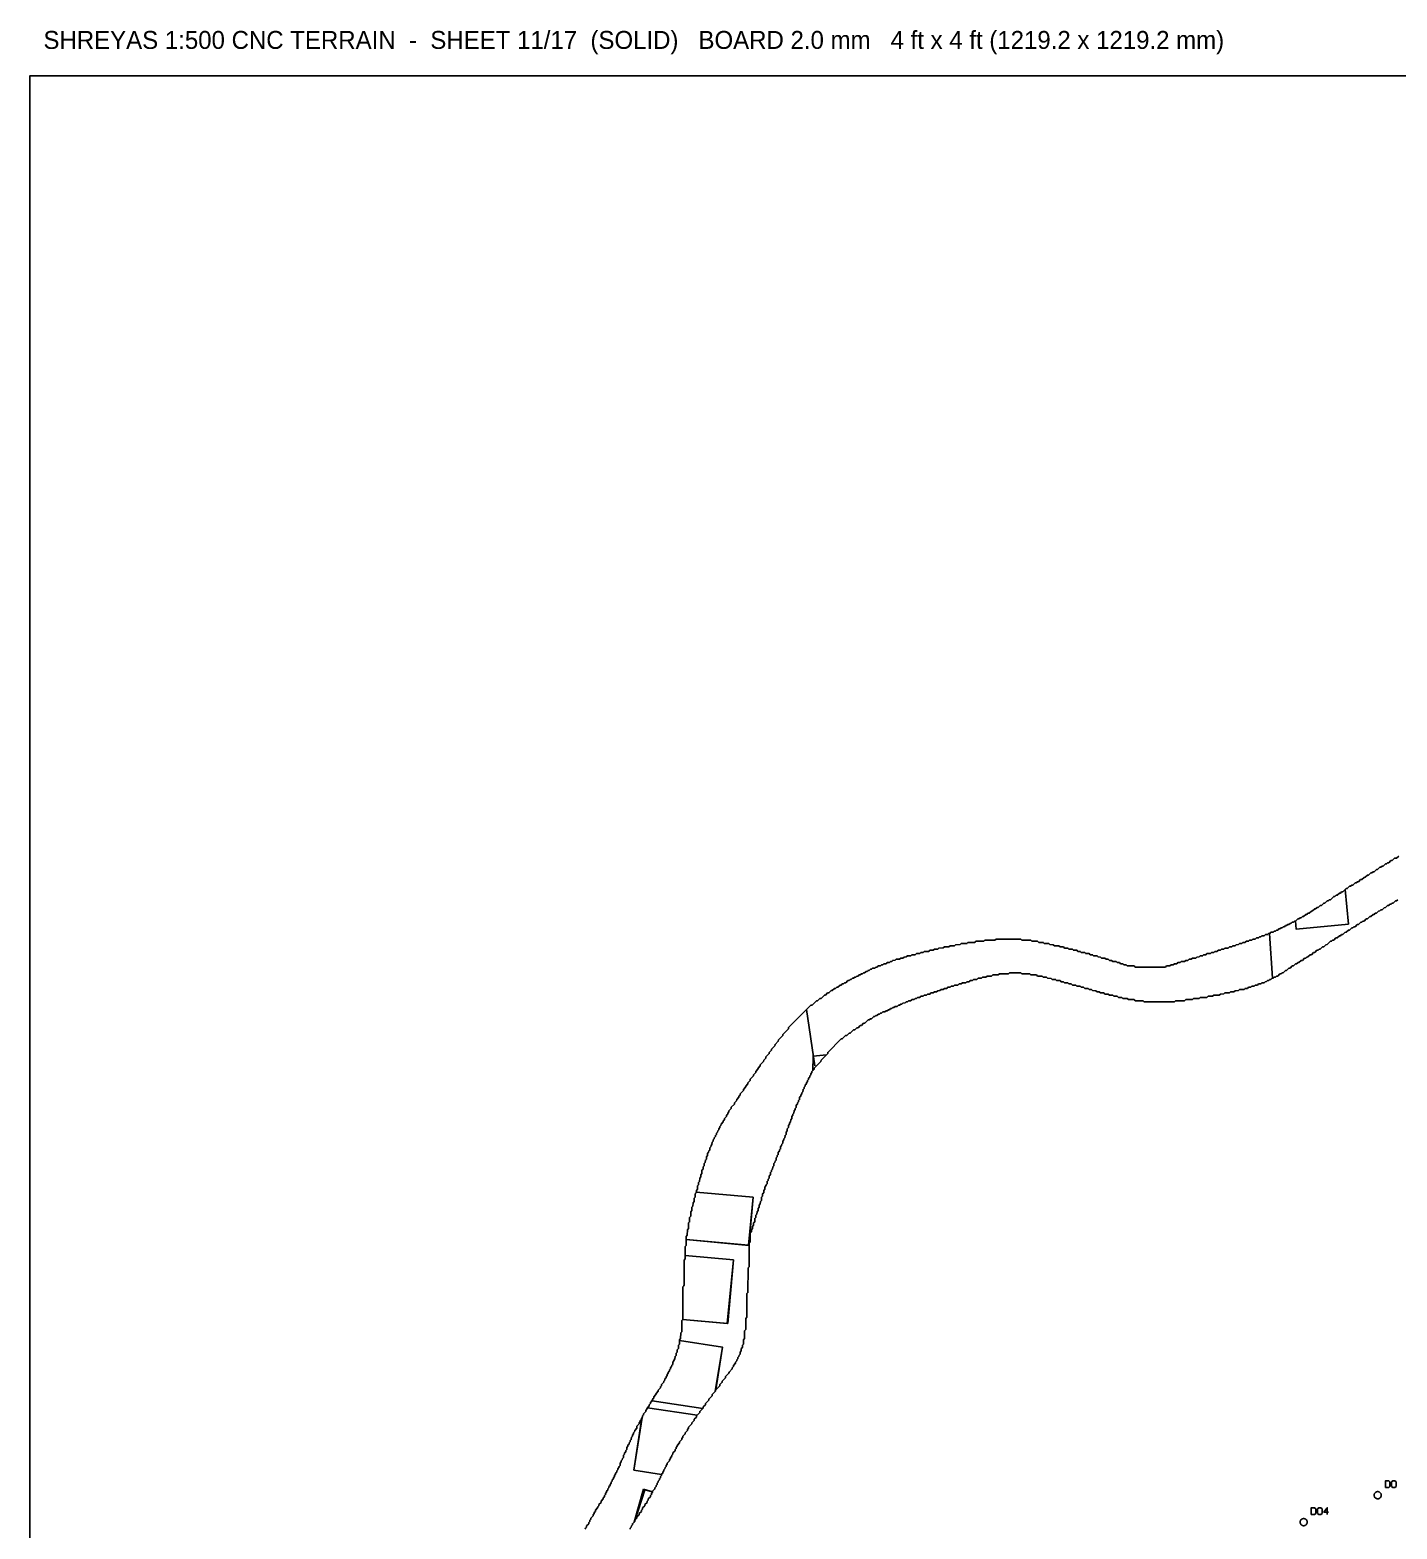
# Model space of a CAD drawing. Header units: millimetres. Extents: x 0 to 1219, y 0 to 1240.
# Drawn here: x 0 to 609, y 572 to 1240 of the extents above; entities that cross this region are included whole.
import ezdxf

# ---------------------------------------------------------------- set-up
doc = ezdxf.new("R2010")
doc.units = ezdxf.units.MM
for name, color, linetype in [('CUT_DOWEL_3.2', 2, 'Continuous'), ('CUT_OUTER', 1, 'Continuous'), ('ENGRAVE_BLDG_BOX', 5, 'Continuous'), ('ENGRAVE_BLDG_FOOTPRINT', 8, 'Continuous'), ('ENGRAVE_NEXT', 3, 'Continuous'), ('ENGRAVE_SITE_BOUNDARY', 6, 'Continuous'), ('ENGRAVE_TEXT', 2, 'Continuous'), ('NOTES', 7, 'Continuous'), ('SHEET_EDGE', 7, 'Continuous')]:
    doc.layers.add(name, color=color, linetype=linetype)

msp = doc.modelspace()

# ---------------------------------------------------------------- linework, layer by layer
at = {"layer": 'CUT_DOWEL_3.2'}
for points in [[(602.18, 586.69), (602.17, 586.9), (602.13, 587.1), (602.06, 587.3), (601.97, 587.49), (601.85, 587.66), (601.71, 587.82), (601.55, 587.96), (601.38, 588.07), (601.19, 588.17), (601, 588.23), (600.79, 588.27), (600.58, 588.29), (600.37, 588.27), (600.17, 588.23), (599.97, 588.17), (599.78, 588.07), (599.61, 587.96), (599.45, 587.82), (599.31, 587.66), (599.2, 587.49), (599.1, 587.3), (599.04, 587.1), (598.99, 586.9), (598.98, 586.69), (598.99, 586.48), (599.04, 586.27), (599.1, 586.08), (599.2, 585.89), (599.31, 585.71), (599.45, 585.56), (599.61, 585.42), (599.78, 585.3), (599.97, 585.21), (600.17, 585.14), (600.37, 585.1), (600.58, 585.09), (600.79, 585.1), (601, 585.14), (601.19, 585.21), (601.38, 585.3), (601.55, 585.42), (601.71, 585.56), (601.85, 585.71), (601.97, 585.89), (602.06, 586.08), (602.13, 586.27), (602.17, 586.48), (602.18, 586.69)], [(569.18, 574.69), (569.17, 574.9), (569.13, 575.1), (569.06, 575.3), (568.97, 575.49), (568.85, 575.66), (568.71, 575.82), (568.55, 575.96), (568.38, 576.07), (568.19, 576.17), (568, 576.23), (567.79, 576.27), (567.58, 576.29), (567.37, 576.27), (567.17, 576.23), (566.97, 576.17), (566.78, 576.07), (566.61, 575.96), (566.45, 575.82), (566.31, 575.66), (566.2, 575.49), (566.1, 575.3), (566.04, 575.1), (565.99, 574.9), (565.98, 574.69), (565.99, 574.48), (566.04, 574.27), (566.1, 574.08), (566.2, 573.89), (566.31, 573.71), (566.45, 573.56), (566.61, 573.42), (566.78, 573.3), (566.97, 573.21), (567.17, 573.14), (567.37, 573.1), (567.58, 573.09), (567.79, 573.1), (568, 573.14), (568.19, 573.21), (568.38, 573.3), (568.55, 573.42), (568.71, 573.56), (568.85, 573.71), (568.97, 573.89), (569.06, 574.08), (569.13, 574.27), (569.17, 574.48), (569.18, 574.69)]]:
    msp.add_lwpolyline(points, close=True, dxfattribs=at)
at = {"layer": 'CUT_OUTER'}
msp.add_lwpolyline([(610, 871.51), (609, 870.53), (608, 870.51), (607, 869.52), (606.48, 869.5), (605.5, 868.53), (605, 868.52), (604.5, 868.02), (604, 868.02), (603, 867.03), (602.5, 867.02), (602, 866.52), (601.5, 866.52), (600.5, 865.53), (599.98, 865.5), (599, 864.53), (598.5, 864.52), (598, 864.03), (597.5, 864.02), (596.5, 863.03), (596, 863.02), (595, 862.03), (594.5, 862.02), (593.5, 861.03), (592.98, 861), (592, 860.03), (591.5, 860.02), (591, 859.53), (590.5, 859.52), (589.5, 858.53), (589, 858.52), (588.5, 858.03), (588, 858.02), (587, 857.03), (586.48, 857), (585, 855.53), (584.5, 855.52), (584, 855.03), (583.5, 855.02), (582.5, 854.03), (582, 854.02), (581.5, 853.53), (581, 853.52), (579.5, 852.03), (579, 852.02), (578.5, 851.53), (578, 851.52), (577, 850.53), (576.5, 850.52), (575.5, 849.53), (574.98, 849.5), (574, 848.53), (573.5, 848.52), (573, 848.03), (572.5, 848.02), (571.5, 847.03), (571, 847.02), (570, 846.03), (569.5, 846.02), (569, 845.53), (568.5, 845.52), (567.5, 844.53), (567, 844.52), (566.5, 844.03), (566, 844.02), (565.5, 843.53), (565, 843.52), (564, 842.53), (563.5, 842.52), (563, 842.03), (562.5, 842.02), (562, 841.53), (561.5, 841.52), (561, 841.03), (560.5, 841.02), (560, 840.53), (559.5, 840.52), (559, 840.03), (558.5, 840.02), (558, 839.53), (557.5, 839.52), (557, 839.03), (556.5, 839.02), (556, 838.53), (555.5, 838.52), (555, 838.03), (554.47, 838), (554, 837.54), (553, 837.52), (552.5, 837.03), (551.97, 837), (551.5, 836.53), (550.5, 836.52), (550, 836.03), (549, 836.02), (548.5, 835.53), (547.97, 835.5), (547.5, 835.03), (546.5, 835.02), (546, 834.53), (545, 834.52), (544.5, 834.03), (543.5, 834.02), (543, 833.53), (542, 833.52), (541.5, 833.03), (540.5, 833.02), (540, 832.53), (539, 832.52), (538.5, 832.03), (537.5, 832.02), (537, 831.53), (536, 831.52), (535.5, 831.03), (534.5, 831.02), (534, 830.53), (532.5, 830.52), (532, 830.03), (531, 830.02), (530.5, 829.53), (529.5, 829.52), (529, 829.03), (528, 829.02), (527.5, 828.53), (526.5, 828.52), (526, 828.03), (524.5, 828.02), (524, 827.53), (523, 827.52), (522.5, 827.03), (521.5, 827.02), (521, 826.53), (520, 826.52), (519.5, 826.04), (518, 826.02), (517.5, 825.53), (516.5, 825.52), (516, 825.03), (515, 825.02), (514.5, 824.54), (513, 824.52), (512.5, 824.03), (511.5, 824.02), (511, 823.54), (510, 823.52), (509.5, 823.04), (508.5, 823.02), (508, 822.54), (506.5, 822.52), (506, 822.04), (492.5, 822.04), (492, 822.52), (489, 822.54), (488.5, 823.02), (487.5, 823.04), (487, 823.52), (486, 823.54), (485.5, 824.02), (484.5, 824.03), (484, 824.52), (482.5, 824.53), (482, 825.02), (481, 825.03), (480.5, 825.52), (479.5, 825.53), (479, 826.02), (477.5, 826.03), (477, 826.52), (476, 826.53), (475.5, 827.02), (474, 827.03), (473.5, 827.52), (472.5, 827.53), (472, 828.02), (470.5, 828.03), (470, 828.52), (468.5, 828.53), (468, 829.02), (467, 829.03), (466.5, 829.52), (465, 829.53), (464.5, 830.02), (463, 830.03), (462.5, 830.52), (461, 830.53), (460.5, 831.01), (459, 831.03), (458.5, 831.51), (456.5, 831.53), (456, 832.01), (454.5, 832.03), (454, 832.51), (452, 832.53), (451.5, 833.01), (449.5, 833.03), (449, 833.51), (446.5, 833.53), (446, 834.01), (442, 834.03), (441.5, 834.51), (430.5, 834.51), (430, 834.03), (425.5, 834.01), (425, 833.53), (421.5, 833.52), (421, 833.03), (418, 833.02), (417.5, 832.53), (415, 832.52), (414.5, 832.03), (412.5, 832.02), (412, 831.53), (410, 831.52), (409.5, 831.04), (407.5, 831.02), (407, 830.54), (405, 830.52), (404.5, 830.04), (403, 830.02), (402.5, 829.54), (401, 829.52), (400.5, 829.04), (398.5, 829.02), (398, 828.54), (397, 828.52), (396.5, 828.04), (395, 828.02), (394.5, 827.54), (393, 827.52), (392.5, 827.04), (391, 827.02), (390.5, 826.54), (389.5, 826.52), (389, 826.04), (388, 826.02), (387.5, 825.54), (386, 825.52), (385.5, 825.04), (384.5, 825.02), (384, 824.54), (383.46, 824.5), (383, 824.04), (382, 824.02), (381.5, 823.54), (380.5, 823.52), (380, 823.04), (379.46, 823), (379, 822.54), (378, 822.52), (377.5, 822.04), (376.96, 822), (376.5, 821.54), (375.5, 821.52), (375, 821.04), (374.5, 821.03), (374, 820.54), (373.5, 820.53), (373, 820.04), (372.5, 820.03), (372, 819.54), (371.5, 819.53), (371, 819.04), (370.5, 819.03), (370, 818.54), (369.5, 818.53), (369, 818.04), (368.5, 818.03), (368, 817.54), (367.5, 817.53), (367, 817.04), (366.5, 817.03), (366, 816.54), (365.5, 816.53), (365, 816.04), (364.5, 816.03), (363.5, 815.05), (363, 815.03), (362.5, 814.55), (362, 814.53), (361.5, 814.04), (361, 814.03), (360, 813.05), (359.5, 813.03), (359, 812.54), (358.5, 812.53), (357.5, 811.55), (357, 811.53), (356, 810.55), (355.46, 810.5), (354.5, 809.55), (354, 809.53), (352.5, 808.05), (352, 808.03), (351, 807.05), (350.5, 807.03), (348.5, 805.05), (347.96, 805), (338, 795.05), (337.94, 794.5), (335.5, 792.05), (335.43, 791.5), (333.5, 789.55), (333.43, 789), (332, 787.55), (331.93, 787), (330.46, 785.5), (330.43, 785), (329.46, 784), (329.42, 783.5), (327.96, 782), (327.92, 781.5), (326.95, 780.5), (326.92, 780), (325.46, 778.5), (325.42, 778), (324.45, 777), (324.42, 776.5), (323.45, 775.5), (323.42, 775), (322.45, 774), (322.41, 773.5), (321, 772.07), (320.92, 771.5), (319.95, 770.5), (319.92, 770), (318.95, 769), (318.91, 768.5), (317.95, 767.5), (317.91, 767), (316.45, 765.5), (316.42, 765), (315.95, 764.5), (315.91, 764), (315, 763.07), (314.91, 762.5), (313.95, 761.5), (313.91, 761), (312.5, 759.57), (312.42, 759), (311.45, 758), (311.42, 757.5), (310.95, 757), (310.92, 756.5), (310.45, 756), (310.41, 755.5), (309.5, 754.57), (309.42, 754), (308.95, 753.5), (308.91, 753), (307.95, 752), (307.92, 751.5), (307.45, 751), (307.42, 750.5), (306.95, 750), (306.92, 749.5), (306.45, 749), (306.42, 748.5), (305.95, 748), (305.92, 747.5), (305.45, 747), (305.42, 746.5), (304.95, 746), (304.92, 745.5), (304.45, 745), (304.43, 744.5), (303.96, 744), (303.92, 743), (303.5, 742.59), (303.42, 742), (302.96, 741.5), (302.92, 740.5), (302.5, 740.09), (302.43, 739.5), (301.96, 739), (301.92, 738), (301.46, 737.5), (301.42, 736.5), (300.96, 736), (300.92, 735), (300.46, 734.5), (300.42, 733.5), (299.96, 733), (299.92, 732), (299.46, 731.5), (299.41, 730), (298.96, 729.5), (298.92, 728.5), (298.46, 728), (298.42, 726.5), (297.96, 726), (297.92, 725), (297.46, 724.5), (297.42, 723), (296.96, 722.5), (296.92, 721.5), (296.46, 721), (296.42, 719.5), (295.96, 719), (295.92, 717.5), (295.46, 717), (295.42, 715.5), (294.96, 715), (294.93, 713.5), (294.46, 713), (294.42, 711), (293.96, 710.5), (293.93, 708.5), (293.47, 708), (293.43, 705.5), (292.97, 705), (292.93, 702.5), (292.47, 702), (292.43, 698), (291.97, 697.5), (291.93, 692), (291.47, 691.5), (291.45, 680.5), (291.43, 680), (290.97, 679.5), (290.94, 665.5), (290.92, 665), (290.46, 664.5), (290.42, 659.5), (289.96, 659), (289.92, 656.5), (289.46, 656), (289.42, 654), (288.96, 653.5), (288.92, 652), (288.46, 651.5), (288.42, 650.5), (287.96, 650), (287.92, 649), (287.46, 648.5), (287.42, 647.5), (287, 647.08), (286.93, 646.5), (286.46, 646), (286.42, 645), (286, 644.58), (285.93, 644), (285.46, 643.5), (285.43, 643), (284.96, 642.5), (284.93, 642), (284.46, 641.5), (284.44, 641), (283.96, 640.5), (283.94, 640), (283.46, 639.5), (283.44, 639), (282.96, 638.5), (282.94, 638), (282.46, 637.5), (282.43, 637), (281.46, 636), (281.44, 635.5), (280.96, 635), (280.94, 634.5), (280, 633.55), (279.94, 633), (278.97, 632), (278.94, 631.5), (277.97, 630.5), (277.95, 630), (277.47, 629.5), (277.44, 629), (276.47, 628), (276.45, 627.5), (275.97, 627), (275.95, 626.5), (274.97, 625.5), (274.95, 625), (274.47, 624.5), (274.45, 624), (273.47, 623), (273.46, 622.5), (272.97, 622), (272.96, 621.5), (272.47, 621), (272.46, 620.5), (271.97, 620), (271.96, 619.5), (271.47, 619), (271.45, 618.5), (270.48, 617.5), (270.45, 616.5), (269.48, 615.5), (269.46, 615), (268.98, 614.5), (268.96, 614), (268.48, 613.5), (268.46, 613), (267.98, 612.5), (267.96, 611.5), (267.5, 611.04), (267.46, 610.5), (266.98, 610), (266.96, 609.5), (266.48, 609), (266.46, 608.5), (265.98, 608), (265.96, 607), (265.5, 606.54), (265.46, 606), (264.98, 605.5), (264.96, 605), (264.48, 604.5), (264.46, 603.5), (264, 603.04), (263.96, 602.5), (263.48, 602), (263.47, 601.5), (262.98, 601), (262.96, 600), (262.5, 599.54), (262.46, 599), (261.98, 598.5), (261.96, 598), (261.48, 597.5), (261.47, 597), (260.98, 596.5), (260.97, 596), (260.48, 595.5), (260.47, 595), (259.98, 594.5), (259.97, 594), (259.48, 593.5), (259.47, 593), (258.98, 592.5), (258.97, 592), (258.48, 591.5), (258.47, 591), (257.98, 590.5), (257.97, 590), (257.48, 589.5), (257.47, 589), (256.98, 588.5), (256.97, 588), (256.48, 587.5), (256.47, 587), (255.98, 586.5), (255.97, 586), (255.48, 585.5), (255.47, 585), (254.5, 584.03), (254.47, 583.5), (253.48, 582.5), (253.47, 582), (252.98, 581.5), (252.97, 581), (251.98, 580), (251.97, 579.5), (251.48, 579), (251.47, 578.5), (250.98, 578), (250.97, 577.5), (249.98, 576.5), (249.97, 576), (249.48, 575.5), (249.47, 575), (248.98, 574.5), (248.97, 574), (247.99, 573), (247.98, 572.5), (247.48, 572), (247.47, 571.5)], dxfattribs=at)
at = {"layer": 'ENGRAVE_BLDG_BOX'}
for points in [[(587.55, 841.16), (564.22, 838.95), (563.88, 842.53), (564, 842.53), (565, 843.52), (565.5, 843.53), (566, 844.02), (566.5, 844.03), (567, 844.52), (567.5, 844.53), (568.5, 845.52), (569, 845.53), (569.5, 846.02), (570, 846.03), (571, 847.02), (571.5, 847.03), (572.5, 848.02), (573, 848.03), (573.5, 848.52), (574, 848.53), (574.98, 849.5), (575.5, 849.53), (576.5, 850.52), (577, 850.53), (578, 851.52), (578.5, 851.53), (579, 852.02), (579.5, 852.03), (581, 853.52), (581.5, 853.53), (582, 854.02), (582.5, 854.03), (583.5, 855.02), (584, 855.03), (584.5, 855.52), (585, 855.53), (586.09, 856.61), (587.55, 841.16)], [(322.25, 719.47), (320.29, 698.03), (292.45, 700.57), (292.47, 702), (292.93, 702.5), (292.97, 705), (293.43, 705.5), (293.47, 708), (293.93, 708.5), (293.96, 710.5), (294.42, 711), (294.46, 713), (294.93, 713.5), (294.96, 715), (295.42, 715.5), (295.46, 717), (295.92, 717.5), (295.96, 719), (296.42, 719.5), (296.46, 721), (296.92, 721.5), (296.93, 721.78), (322.25, 719.47)], [(313.51, 691.54), (310.92, 663.23), (290.93, 665.06), (290.94, 665.5), (290.97, 679.5), (291.43, 680), (291.45, 680.5), (291.47, 691.5), (291.93, 692), (291.94, 693.51), (313.51, 691.54)], [(277.2, 628.75), (277.44, 629), (277.47, 629.5), (277.95, 630), (277.97, 630.5), (278.94, 631.5), (278.97, 632), (279.94, 633), (280, 633.55), (280.94, 634.5), (280.96, 635), (281.44, 635.5), (281.46, 636), (282.43, 637), (282.46, 637.5), (282.94, 638), (282.96, 638.5), (283.44, 639), (283.46, 639.5), (283.94, 640), (283.96, 640.5), (284.44, 641), (284.46, 641.5), (284.93, 642), (284.96, 642.5), (285.43, 643), (285.46, 643.5), (285.93, 644), (286, 644.58), (286.42, 645), (286.46, 646), (286.93, 646.5), (287, 647.08), (287.42, 647.5), (287.46, 648.5), (287.92, 649), (287.96, 650), (288.42, 650.5), (288.46, 651.5), (288.92, 652), (288.96, 653.5), (289.42, 654), (289.45, 655.64), (308.53, 652.73), (305.63, 633.67), (305.5, 633.53), (305.46, 633), (303.98, 631.5), (303.96, 631), (302.5, 629.53), (302.46, 629), (301, 627.53), (300.96, 627), (299.98, 626), (299.96, 625.5), (299.78, 625.32), (277.2, 628.75)], [(269.1, 597.85), (272.65, 621.18), (272.96, 621.5), (272.97, 622), (273.46, 622.5), (273.47, 623), (274.45, 624), (274.47, 624.5), (274.95, 625), (274.97, 625.5), (275.14, 625.68), (297.28, 622.31), (296.98, 622), (296.97, 621.5), (295.98, 620.5), (295.97, 620), (294.98, 619), (294.97, 618.5), (293.48, 617), (293.47, 616.5), (292.98, 616), (292.97, 615.5), (292, 614.53), (291.97, 614), (290.98, 613), (290.97, 612.5), (290.48, 612), (290.47, 611.5), (289.5, 610.53), (289.47, 610), (288.48, 609), (288.47, 608.5), (287.98, 608), (287.97, 607.5), (287.48, 607), (287.47, 606.5), (286.48, 605.5), (286.47, 605), (285.98, 604.5), (285.97, 604), (285.48, 603.5), (285.47, 603), (284.98, 602.5), (284.97, 602), (283.98, 601), (283.97, 600.5), (283.48, 600), (283.47, 599.5), (282.98, 599), (282.97, 598.5), (282.48, 598), (282.47, 597.5), (281.98, 597), (281.97, 596.5), (281.48, 596), (281.48, 595.96), (269.1, 597.85)], [(273.45, 589.31), (277.47, 588.13), (277.47, 588), (276.98, 587.5), (276.97, 587), (276.48, 586.5), (276.47, 586), (275.48, 585), (275.47, 584.5), (274.98, 584), (274.97, 583.5), (273.98, 582.5), (273.97, 582), (272.98, 581), (272.97, 580.5), (272.48, 580), (272.47, 579.5), (271.5, 578.53), (271.47, 578), (270.48, 577), (270.47, 576.5), (269.48, 575.5), (269.47, 575), (269.17, 574.69), (273.45, 589.31)]]:
    msp.add_lwpolyline(points, close=True, dxfattribs=at)
at = {"layer": 'ENGRAVE_BLDG_FOOTPRINT'}
for points in [[(587.55, 841.16), (564.22, 838.95), (563.88, 842.53), (564, 842.53), (565, 843.52), (565.5, 843.53), (566, 844.02), (566.5, 844.03), (567, 844.52), (567.5, 844.53), (568.5, 845.52), (569, 845.53), (569.5, 846.02), (570, 846.03), (571, 847.02), (571.5, 847.03), (572.5, 848.02), (573, 848.03), (573.5, 848.52), (574, 848.53), (574.98, 849.5), (575.5, 849.53), (576.5, 850.52), (577, 850.53), (578, 851.52), (578.5, 851.53), (579, 852.02), (579.5, 852.03), (581, 853.52), (581.5, 853.53), (582, 854.02), (582.5, 854.03), (583.5, 855.02), (584, 855.03), (584.5, 855.52), (585, 855.53), (586.09, 856.61), (587.55, 841.16)], [(322.25, 719.47), (320.15, 698.04), (292.45, 700.57), (292.47, 702), (292.93, 702.5), (292.97, 705), (293.43, 705.5), (293.47, 708), (293.93, 708.5), (293.96, 710.5), (294.42, 711), (294.46, 713), (294.93, 713.5), (294.96, 715), (295.42, 715.5), (295.46, 717), (295.92, 717.5), (295.96, 719), (296.42, 719.5), (296.46, 721), (296.92, 721.5), (296.93, 721.78), (322.25, 719.47)], [(313.51, 691.54), (310.74, 663.25), (290.93, 665.06), (290.94, 665.5), (290.97, 679.5), (291.43, 680), (291.45, 680.5), (291.47, 691.5), (291.93, 692), (291.94, 693.51), (313.51, 691.54)], [(308.53, 652.73), (305.39, 632.93), (303.98, 631.5), (303.96, 631), (302.5, 629.53), (302.46, 629), (301, 627.53), (300.96, 627), (299.98, 626), (299.96, 625.5), (299.78, 625.32), (277.2, 628.75), (277.44, 629), (277.47, 629.5), (277.95, 630), (277.97, 630.5), (278.94, 631.5), (278.97, 632), (279.94, 633), (280, 633.55), (280.94, 634.5), (280.96, 635), (281.44, 635.5), (281.46, 636), (282.43, 637), (282.46, 637.5), (282.94, 638), (282.96, 638.5), (283.44, 639), (283.46, 639.5), (283.94, 640), (283.96, 640.5), (284.44, 641), (284.46, 641.5), (284.93, 642), (284.96, 642.5), (285.43, 643), (285.46, 643.5), (285.93, 644), (286, 644.58), (286.42, 645), (286.46, 646), (286.93, 646.5), (287, 647.08), (287.42, 647.5), (287.46, 648.5), (287.92, 649), (287.96, 650), (288.42, 650.5), (288.46, 651.5), (288.92, 652), (288.96, 653.5), (289.42, 654), (289.45, 655.64), (308.53, 652.73)], [(297.28, 622.31), (296.98, 622), (296.97, 621.5), (295.98, 620.5), (295.97, 620), (294.98, 619), (294.97, 618.5), (293.48, 617), (293.47, 616.5), (292.98, 616), (292.97, 615.5), (292, 614.53), (291.97, 614), (290.98, 613), (290.97, 612.5), (290.48, 612), (290.47, 611.5), (289.5, 610.53), (289.47, 610), (288.48, 609), (288.47, 608.5), (287.98, 608), (287.97, 607.5), (287.48, 607), (287.47, 606.5), (286.48, 605.5), (286.47, 605), (285.98, 604.5), (285.97, 604), (285.48, 603.5), (285.47, 603), (284.98, 602.5), (284.97, 602), (283.98, 601), (283.97, 600.5), (283.48, 600), (283.47, 599.5), (282.98, 599), (282.97, 598.5), (282.48, 598), (282.47, 597.5), (281.98, 597), (281.97, 596.5), (281.48, 596), (281.48, 595.96), (269.1, 597.85), (272.83, 621.38), (272.96, 621.5), (272.97, 622), (273.46, 622.5), (273.47, 623), (274.45, 624), (274.47, 624.5), (274.95, 625), (274.97, 625.5), (275.14, 625.68), (297.28, 622.31)], [(274.03, 589.14), (277.47, 588.13), (277.47, 588), (276.98, 587.5), (276.97, 587), (276.48, 586.5), (276.47, 586), (275.48, 585), (275.47, 584.5), (274.98, 584), (274.97, 583.5), (273.98, 582.5), (273.97, 582), (272.98, 581), (272.97, 580.5), (272.48, 580), (272.47, 579.5), (271.5, 578.53), (271.47, 578), (270.48, 577), (270.47, 576.5), (269.75, 575.77), (274.03, 589.14)]]:
    msp.add_lwpolyline(points, close=True, dxfattribs=at)
at = {"layer": 'ENGRAVE_NEXT'}
msp.add_lwpolyline([(267.47, 571.5), (267.48, 572), (267.97, 572.5), (267.98, 573), (268.47, 573.5), (268.48, 574), (269.47, 575), (269.48, 575.5), (270.47, 576.5), (270.48, 577), (271.47, 578), (271.5, 578.53), (272.47, 579.5), (272.48, 580), (272.97, 580.5), (272.98, 581), (273.97, 582), (273.98, 582.5), (274.97, 583.5), (274.98, 584), (275.47, 584.5), (275.48, 585), (276.47, 586), (276.48, 586.5), (276.97, 587), (276.98, 587.5), (277.47, 588), (277.48, 588.5), (278.47, 589.5), (278.48, 590), (278.97, 590.5), (278.98, 591), (279.47, 591.5), (279.48, 592), (279.97, 592.5), (279.98, 593), (280.47, 593.5), (280.48, 594), (280.97, 594.5), (280.98, 595), (281.47, 595.5), (281.48, 596), (281.97, 596.5), (281.98, 597), (282.47, 597.5), (282.48, 598), (282.97, 598.5), (282.98, 599), (283.47, 599.5), (283.48, 600), (283.97, 600.5), (283.98, 601), (284.97, 602), (284.98, 602.5), (285.47, 603), (285.48, 603.5), (285.97, 604), (285.98, 604.5), (286.47, 605), (286.48, 605.5), (287.47, 606.5), (287.48, 607), (287.97, 607.5), (287.98, 608), (288.47, 608.5), (288.48, 609), (289.47, 610), (289.5, 610.53), (290.47, 611.5), (290.48, 612), (290.97, 612.5), (290.98, 613), (291.97, 614), (292, 614.53), (292.97, 615.5), (292.98, 616), (293.47, 616.5), (293.48, 617), (294.97, 618.5), (294.98, 619), (295.97, 620), (295.98, 620.5), (296.97, 621.5), (296.98, 622), (298.46, 623.5), (298.5, 624.03), (299.96, 625.5), (299.98, 626), (300.96, 627), (301, 627.53), (302.46, 629), (302.5, 629.53), (303.96, 631), (303.98, 631.5), (305.46, 633), (305.5, 633.53), (307.45, 635.5), (307.47, 636), (308.46, 637), (308.47, 637.5), (309.95, 639), (310, 639.54), (311.45, 641), (311.5, 641.54), (312.94, 643), (312.97, 643.5), (313.45, 644), (313.47, 644.5), (314.44, 645.5), (314.46, 646), (314.94, 646.5), (314.97, 647), (315.44, 647.5), (315.47, 648), (315.94, 648.5), (316, 649.07), (316.44, 649.5), (316.47, 650.5), (316.94, 651), (316.97, 652), (317.44, 652.5), (317.47, 653.5), (317.93, 654), (317.97, 656), (318.44, 656.5), (318.47, 660), (318.94, 660.5), (318.97, 665.5), (319.44, 666), (319.48, 676.5), (319.95, 677), (319.98, 688), (320.45, 688.5), (320.48, 699), (320.96, 699.5), (320.98, 703.5), (321.46, 704), (321.48, 705), (321.96, 705.5), (321.98, 706.5), (322.46, 707), (322.48, 708), (322.95, 708.5), (322.98, 710), (323.46, 710.5), (323.48, 711.5), (323.96, 712), (323.98, 713), (324.45, 713.5), (324.48, 714.5), (324.95, 715), (324.98, 716), (325.45, 716.5), (325.47, 717.5), (325.95, 718), (325.98, 719.5), (326.46, 720), (326.48, 721), (326.96, 721.5), (326.98, 722.5), (327.46, 723), (327.48, 724), (327.96, 724.5), (328, 725.05), (328.45, 725.5), (328.48, 726.5), (328.96, 727), (329, 727.55), (329.45, 728), (329.47, 729), (329.95, 729.5), (329.98, 730.5), (330.46, 731), (330.5, 731.55), (330.95, 732), (330.98, 733), (331.45, 733.5), (331.48, 734.5), (331.96, 735), (332, 735.55), (332.45, 736), (332.48, 737), (332.96, 737.5), (333, 738.05), (333.45, 738.5), (333.48, 739.5), (333.96, 740), (334, 740.55), (334.45, 741), (334.48, 742), (334.96, 742.5), (335, 743.05), (335.45, 743.5), (335.48, 744.5), (335.96, 745), (336, 745.55), (336.45, 746), (336.48, 747), (336.96, 747.5), (336.98, 748.5), (337.46, 749), (337.48, 750), (337.96, 750.5), (337.98, 751.5), (338.46, 752), (338.5, 752.54), (338.96, 753), (338.98, 754), (339.46, 754.5), (339.48, 755.5), (339.96, 756), (340, 756.54), (340.46, 757), (340.48, 758), (340.96, 758.5), (341, 759.04), (341.46, 759.5), (341.48, 760.5), (341.97, 761), (341.98, 761.5), (342.46, 762), (342.5, 762.54), (342.96, 763), (342.98, 764), (343.47, 764.5), (343.48, 765), (343.97, 765.5), (344, 766.04), (344.46, 766.5), (344.48, 767.5), (344.97, 768), (345, 768.53), (345.47, 769), (345.48, 769.5), (345.97, 770), (345.98, 770.5), (346.47, 771), (346.48, 771.5), (346.97, 772), (346.98, 772.5), (347.47, 773), (347.48, 773.5), (347.97, 774), (347.98, 774.5), (348.47, 775), (348.48, 775.5), (349.47, 776.5), (349.5, 777.02), (352.47, 780), (352.5, 780.53), (355.47, 783.5), (355.5, 784.03), (361.48, 790), (362, 790.03), (363.48, 791.5), (364, 791.53), (365, 792.52), (365.5, 792.53), (367, 794.02), (367.5, 794.03), (368.5, 795.02), (369, 795.03), (370, 796.02), (370.5, 796.03), (371.5, 797.02), (372, 797.03), (373.5, 798.52), (374, 798.53), (374.5, 799.02), (375, 799.03), (376, 800.02), (376.5, 800.03), (376.97, 800.5), (377.5, 800.53), (378, 801.02), (378.5, 801.03), (378.97, 801.5), (379.5, 801.53), (380, 802.02), (381, 802.03), (381.47, 802.5), (382, 802.53), (382.5, 803.02), (383, 803.03), (383.5, 803.52), (384, 803.53), (384.5, 804.02), (385, 804.03), (385.5, 804.52), (386.5, 804.53), (386.97, 805), (387.5, 805.03), (388, 805.52), (388.5, 805.53), (389, 806.02), (390, 806.03), (390.47, 806.5), (391, 806.53), (391.5, 807.02), (392.5, 807.03), (393, 807.52), (394, 807.53), (394.47, 808), (395, 808.03), (395.5, 808.52), (396.5, 808.53), (397, 809.02), (398, 809.03), (398.5, 809.52), (399.5, 809.53), (400, 810.02), (401, 810.03), (401.5, 810.52), (402.5, 810.53), (403, 811.02), (404, 811.03), (404.5, 811.52), (405.5, 811.53), (406, 812.02), (407, 812.03), (407.5, 812.52), (408.5, 812.53), (409, 813.02), (410, 813.03), (410.5, 813.52), (411.5, 813.53), (412, 814.02), (413.5, 814.03), (414, 814.52), (415, 814.53), (415.5, 815.02), (417, 815.03), (417.5, 815.52), (418.5, 815.53), (419, 816.02), (420, 816.03), (420.5, 816.52), (422, 816.53), (422.5, 817.02), (424, 817.03), (424.5, 817.51), (426, 817.53), (426.5, 818.01), (428.5, 818.03), (429, 818.51), (431.5, 818.53), (432, 819.01), (436, 819.03), (436.5, 819.51), (441.5, 819.51), (442, 819.03), (445.5, 819.01), (446, 818.53), (448.5, 818.51), (449, 818.03), (451, 818.01), (451.5, 817.53), (453, 817.51), (453.5, 817.03), (455, 817.01), (455.5, 816.53), (457, 816.51), (457.5, 816.03), (459, 816.01), (459.5, 815.53), (460.5, 815.51), (461, 815.03), (462.5, 815.01), (463, 814.53), (464, 814.52), (464.5, 814.03), (466, 814.01), (466.5, 813.53), (468, 813.51), (468.5, 813.03), (469.5, 813.02), (470, 812.53), (471.5, 812.51), (472, 812.03), (473, 812.02), (473.5, 811.53), (475, 811.51), (475.5, 811.03), (476.5, 811.02), (477, 810.53), (478.5, 810.51), (479, 810.03), (480.5, 810.01), (481, 809.53), (482.5, 809.51), (483, 809.03), (484.5, 809.01), (485, 808.53), (486.5, 808.52), (487, 808.03), (489, 808.02), (489.5, 807.53), (492, 807.52), (492.5, 807.03), (496, 807.02), (496.5, 806.53), (510, 806.53), (510.5, 807.02), (514.5, 807.03), (515, 807.52), (518, 807.53), (518.5, 808.02), (521, 808.03), (521.5, 808.52), (524.5, 808.54), (525, 809.02), (527, 809.03), (527.5, 809.52), (530, 809.54), (530.5, 810.02), (532, 810.04), (532.5, 810.52), (534.5, 810.54), (535, 811.02), (536.5, 811.04), (537, 811.52), (538.5, 811.54), (539, 812.02), (541, 812.04), (541.5, 812.52), (542.5, 812.54), (543, 813.02), (544, 813.04), (544.5, 813.52), (545.5, 813.54), (546, 814.02), (547, 814.04), (547.5, 814.52), (548.5, 814.54), (549, 815.02), (550, 815.04), (550.46, 815.5), (551, 815.54), (551.5, 816.02), (552, 816.04), (552.5, 816.52), (553, 816.54), (553.5, 817.02), (554, 817.04), (554.5, 817.52), (555, 817.54), (555.5, 818.02), (556, 818.04), (557, 819.02), (557.5, 819.03), (558, 819.52), (558.5, 819.54), (559.47, 820.5), (560, 820.53), (561, 821.52), (561.5, 821.53), (562.5, 822.52), (563, 822.53), (564, 823.52), (564.5, 823.53), (565, 824.02), (565.5, 824.03), (566.48, 825), (567, 825.03), (568, 826.02), (568.5, 826.03), (569, 826.52), (569.5, 826.53), (570.48, 827.5), (571, 827.53), (572, 828.52), (572.5, 828.53), (573.5, 829.52), (574, 829.53), (574.5, 830.02), (575, 830.03), (575.98, 831), (576.5, 831.03), (577.5, 832.02), (578, 832.03), (579.5, 833.52), (580, 833.53), (580.5, 834.02), (581, 834.03), (581.98, 835), (582.5, 835.03), (583.5, 836.02), (584, 836.03), (584.5, 836.52), (585, 836.53), (585.98, 837.5), (586.5, 837.53), (587.5, 838.52), (588, 838.53), (589, 839.52), (589.5, 839.53), (590, 840.02), (590.5, 840.03), (591.48, 841), (592, 841.03), (593, 842.02), (593.5, 842.03), (594, 842.52), (594.5, 842.53), (595.48, 843.5), (596, 843.53), (597, 844.52), (597.5, 844.53), (598.5, 845.52), (599, 845.53), (599.5, 846.02), (600, 846.03), (601, 847.02), (601.5, 847.03), (602, 847.52), (602.5, 847.53), (603.48, 848.5), (604, 848.53), (605, 849.52), (605.5, 849.53), (606, 850.02), (606.5, 850.03), (607, 850.52), (607.5, 850.53), (608.5, 851.52), (609, 851.53), (609.5, 852.02)], dxfattribs=at)
at = {"layer": 'ENGRAVE_SITE_BOUNDARY'}
for points in [[(552.41, 837.03), (553.71, 817.03)], [(349.76, 778.08), (346.07, 803.11)], [(348.84, 775.86), (348.98, 782.38), (354.97, 783)]]:
    msp.add_lwpolyline(points, dxfattribs=at)
at = {"layer": 'ENGRAVE_TEXT'}
for points in [[(603.98, 590.09), (603.98, 593.09), (605.48, 593.09), (605.98, 592.59), (605.98, 590.59), (605.48, 590.09), (603.98, 590.09)], [(606.78, 590.59), (606.78, 592.59), (607.28, 593.09), (608.28, 593.09), (608.78, 592.59), (608.78, 590.59), (608.28, 590.09), (607.28, 590.09), (606.78, 590.59)], [(570.98, 578.09), (570.98, 581.09), (572.48, 581.09), (572.98, 580.59), (572.98, 578.59), (572.48, 578.09), (570.98, 578.09)], [(573.78, 578.59), (573.78, 580.59), (574.28, 581.09), (575.28, 581.09), (575.78, 580.59), (575.78, 578.59), (575.28, 578.09), (574.28, 578.09), (573.78, 578.59)], [(578.08, 578.09), (578.08, 581.09), (576.58, 579.09), (578.58, 579.09)]]:
    msp.add_lwpolyline(points, dxfattribs=at)
at = {"layer": 'SHEET_EDGE'}
msp.add_lwpolyline([(0, 0), (1219.2, 0), (1219.2, 1219.2), (0, 1219.2)], close=True, dxfattribs=at)

# ---------------------------------------------------------------- texts
at = {"layer": 'NOTES'}
msp.add_text('SHREYAS 1:500 CNC TERRAIN  -  SHEET 11/17  (SOLID)   BOARD 2.0 mm   4 ft x 4 ft (1219.2 x 1219.2 mm)', height=8, dxfattribs=at).set_placement((6, 1231.2))

doc.saveas('drawing.dxf')
